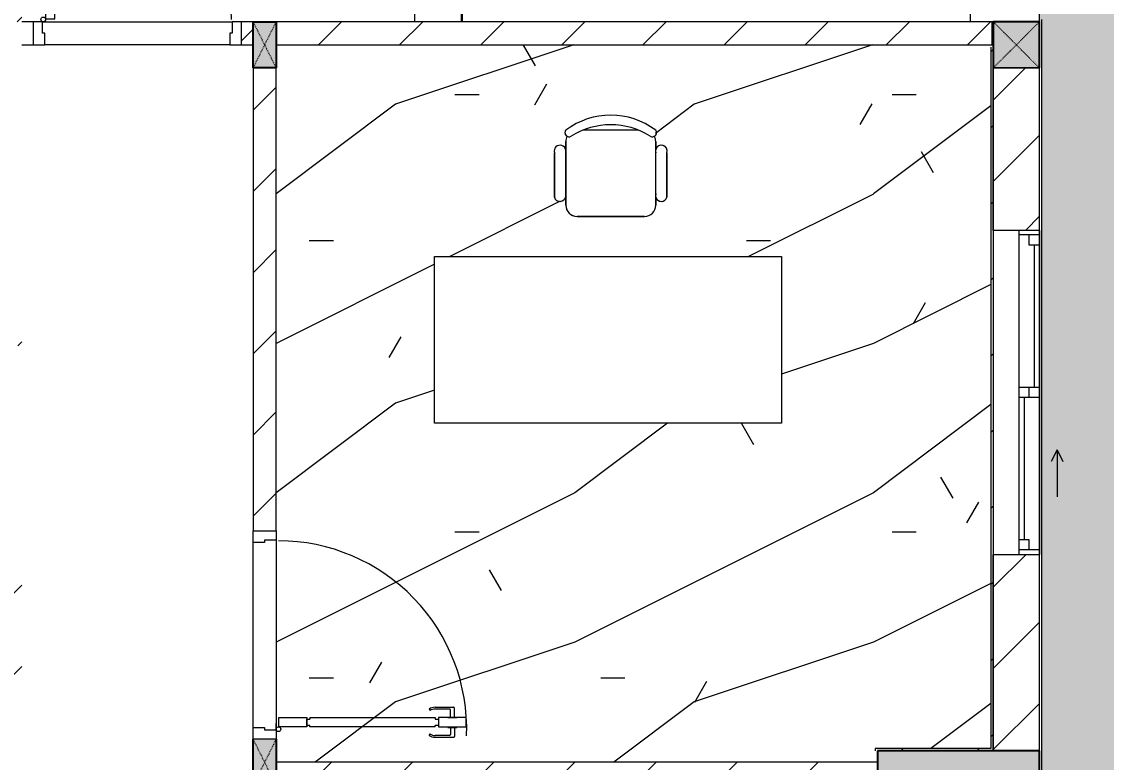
# Model space of a CAD drawing. Header units: millimetres. Extents: x 5121 to 246734, y -48180 to 129206.
# Drawn here: x 122853 to 127542, y 73337 to 76537 of the extents above; entities that cross this region are included whole.
import ezdxf

# ---------------------------------------------------------------- set-up
doc = ezdxf.new("R2010")
doc.units = ezdxf.units.MM
doc.linetypes.add('Dash', pattern=[6, 3, -3])
doc.linetypes.add('Grid Line', pattern=[22.225, 12.7, -3.175, 3.175, -3.175])
for name, color, linetype, lineweight in [('0-1', 7, 'Continuous', 5), ('A-ANNO-DIMS', 211, 'Continuous', 9), ('A-ANNO-DIMS-310', 211, 'Continuous', 9), ('A-DETL-GENF-1', 50, 'Continuous', 9), ('A-DOOR-1', 253, 'Continuous', 9), ('A-DOOR-2', 50, 'Continuous', 9), ('A-FLOR', 192, 'Continuous', 9), ('A-FLOR-1', 50, 'Continuous', 9), ('A-FLOR-PATT', 8, 'Continuous', 9), ('A-FLOR-PATT-1', 9, 'Continuous', 9), ('A-GLAZ', 151, 'Continuous', 9), ('A-WALL', 113, 'Continuous', 9), ('A-WALL-1', 250, 'Continuous', 18), ('A-WALL-2', 50, 'Continuous', 9), ('A-WALL-FNSH-1', 50, 'Continuous', 9), ('A-WALL-PATT-1', 9, 'Continuous', 9), ('A-WALL-PATT-2', 50, 'Continuous', 9), ('A-WALL-PATT-3', 111, 'Continuous', 9), ('I-FURN', 30, 'Continuous', 9), ('I-FURN-1', 253, 'Continuous', 9), ('S-BEAM-1', 50, 'Continuous', 9), ('S-COLS', 52, 'Continuous', 9), ('S-COLS-1', 7, 'Continuous', 5), ('S-COLS-2', 10, 'Continuous', 25), ('S-COLS-3', 50, 'Continuous', 9), ('S-COLS-4', 253, 'Continuous', 9), ('S-COLS-5', 52, 'Continuous', 25), ('S-COLS-6', 52, 'Dash', 9), ('S-COLS-HDLN', 52, 'Dash', 9), ('S-COLS-HDLN-1', 50, 'Dash', 9), ('S-GRID-1', 1, 'Grid Line', 9)]:
    doc.layers.add(name, color=color, linetype=linetype, lineweight=lineweight)
doc.styles.add('Arial_8', font='arial_0.ttf', dxfattribs={"width": 0.9, "height": 930})
doc.dimstyles.new('1_Dim_chi_tiet_khu_đất_2', dxfattribs={"dimscale": 304.8, "dimtxt": 948.841242, "dimasz": 1.220472, "dimexe": 1.01706, "dimexo": 0.0625, "dimgap": 0.101706, "dimtad": 1, "dimdec": 0, "dimrnd": 5, "dimzin": 0, "dimdsep": 46, "dimtxsty": 'Arial_8', "dimblk1": 'OBLIQUE', "dimblk2": 'OBLIQUE', "dimsah": 1, "dimcen": 0.09, "dimdle": 1.01706, "dimazin": 0, "dimtfac": 1, "dimtdec": 4, "dimtix": 1, "dimtmove": 0, "dimatfit": 3, "dimfxl": 3.051181, "dimfxlon": 1, "dimtvp": 1, "dimtolj": 1, "dimtzin": 0, "dimarcsym": 2})
pattern_1 = [(45, (0, 0), (-175.3625, 175.3625), [])]
pattern_2 = [(45, (0, 0), (-164.40233, 164.40233), [])]

# ---------------------------------------------------------------- blocks, each defined once
blk = doc.blocks.new('NCV_TKTC_KET CAU_rvt-1-TKCS_MB TỔNG THỂ TẦNG 1')
at = {"layer": 'S-COLS-1'}
blk.add_hatch(color=256, dxfattribs=at).paths.add_polyline_path([(127052.6, 73036.9), (127252.4, 73036.9), (127252.4, 73386.9), (126552.4, 73386.9), (126552.6, 73036.9), (126952.6, 73036.9)])
at = {"layer": 'A-FLOR-1'}
for p, q in [((127252.6, 76536.9), (127252.6, 77886.9)), ((127052.6, 76536.9), (127047.6, 76536.9)), ((127252.5, 73035.3), (127252.5, 73386.9))]:
    blk.add_line(p, q, dxfattribs=at)
at = {"layer": 'S-BEAM-1'}
for p, q in [((124757.6, 76536.9), (124757.6, 78036.9)), ((126952.6, 77886.9), (126952.6, 76536.9)), ((127252.6, 76536.9), (127252.6, 77886.9))]:
    blk.add_line(p, q, dxfattribs=at)
at = {"layer": 'S-COLS-2'}
for p, q in [((126552.4, 73386.9), (126552.4, 73036.9)), ((127252.4, 73386.9), (126552.4, 73386.9)), ((127252.4, 73036.9), (127252.4, 73386.9))]:
    blk.add_line(p, q, dxfattribs=at)
blk = doc.blocks.new('DOOR_CW_01 CANH MO-PANEL KINH - DIW_01-900x2200-CỬA GỖ VÂN LAMINATE-553375-TKCS_MB TỔNG THỂ TẦNG 1')
at = {"layer": 'A-DETL-GENF-1'}
for p, q in [((-397, -182), (-397, -62)), ((-397, -62), (-357, -62)), ((-357, -62), (-357, -182)), ((-357, -182), (-397, -182)), ((-391, -196), (-391, -182)), ((-391, -182), (-363, -182)), ((-363, -182), (-363, -196)), ((-397, -196), (-391, -196)), ((-397, -738), (-397, -196)), ((-357, -196), (-363, -196)), ((-357, -196), (-357, -738)), ((-442, -737), (-442, -816.5)), ((-434, -799.5), (-434, -737)), ((-433.9, -711.2), (-427.3, -715.8)), ((-397, -738), (-391, -738)), ((-391, -752), (-391, -738)), ((-357, -738), (-363, -738)), ((-363, -738), (-363, -752)), ((-320.1, -711.2), (-326.7, -715.8)), ((-320, -799.5), (-320, -737)), ((-312, -737), (-312, -816.5)), ((-399, -792.2), (-399, -831.8)), ((-397, -792.2), (-399, -792.2)), ((-357, -752), (-397, -752)), ((-397, -752), (-397, -872)), ((-397, -792.2), (-397, -831.8)), ((-363, -752), (-391, -752)), ((-357, -872), (-357, -752)), ((-357, -792.2), (-357, -831.8)), ((-357, -792.2), (-355, -792.2)), ((-355, -792.2), (-355, -831.8)), ((-399, -820.5), (-438, -820.5)), ((-399, -803.5), (-430, -803.5)), ((-399, -831.8), (-397, -831.8)), ((-355, -831.8), (-357, -831.8)), ((-355, -803.5), (-324, -803.5)), ((-355, -820.5), (-316, -820.5)), ((-397, -872), (-357, -872))]:
    blk.add_line(p, q, dxfattribs=at)
blk.add_circle((-407, -60), 10, dxfattribs=at)
for centre, radius, start, end in [((-407, -60), 814, 268, 0), ((-397, -737), 45, 145, 180), ((-397, -737), 37, 145, 180), ((-357, -737), 37, 0, 35), ((-357, -737), 45, 360, 35), ((-438, -816.5), 4, 180, 270), ((-430, -799.5), 4, 180, 270), ((-324, -799.5), 4, 270, 0), ((-316, -816.5), 4, 270, 0)]:
    blk.add_arc(centre, radius, start, end, dxfattribs=at)
at = {"layer": 'A-DOOR-2'}
for p, q in [((-450, -50), (-450, 50)), ((-450, 50), (-400, 50)), ((-400, 50), (-400, 0)), ((400, 0), (400, 50)), ((400, 50), (450, 50)), ((450, 50), (450, -50)), ((-410, 0), (-410, -50)), ((-400, 0), (-410, 0)), ((410, 0), (400, 0)), ((410, -50), (410, 0)), ((-410, -50), (-450, -50)), ((-407, -50), (-382, -50)), ((450, -50), (410, -50))]:
    blk.add_line(p, q, dxfattribs=at)
blk = doc.blocks.new('BAN LV A - BAN LV A_dwg_ban hoc2-348006-TKCS_MB TỔNG THỂ TẦNG 1')
at = {"layer": 'I-FURN'}
for p, q in [((145.8, 437.4), (-145.8, 437.4)), ((-194.4, 388.8), (-194.4, 113.4)), ((194.4, 113.4), (194.4, 388.8)), ((-243, 354.4), (-243, 162)), ((194.4, 351.4), (194.4, 150.8)), ((243.7, 162), (243.7, 354.4)), ((-120.5, 64.8), (120.5, 64.8))]:
    blk.add_line(p, q, dxfattribs=at)
at = {"layer": 'I-FURN', "flags": 128}
blk.add_lwpolyline([(-737.8, 610.5), (-737.8, 1330.5), (-154.9, 1330.5), (762.2, 1330.5), (762.2, 610.5)], close=True, dxfattribs=at)
at = {"layer": 'I-FURN'}
for centre, radius, start, end in [((-145.8, 388.8), 48.6, 90, 180), ((145.8, 388.8), 48.6, 360, 90), ((-218.7, 347.3), 25.3, 343.7398, 163.7398), ((219.4, 347.3), 25.3, 16.2602, 170.7054), ((-218.7, 154.9), 25.3, 163.7398, 16.2602), ((219.4, 154.9), 25.3, 189.2946, 16.2602), ((-145.8, 113.4), 48.6, 180, 207.5844), ((145.8, 113.4), 48.6, 332.4156, 0), ((-180.2, 75.4), 17.8, 57.9726, 216.6901), ((0, 324), 324, 233.1301, 306.8699), ((0, 359.3), 318.2, 237.5758, 302.4242), ((180.2, 75.4), 17.8, 323.3099, 122.0274)]:
    blk.add_arc(centre, radius, start, end, dxfattribs=at)
blk = doc.blocks.new('BAN LV A - BAN LV A_dwg-348005-TKCS_MB TỔNG THỂ TẦNG 1')
at = {"extrusion": (0, 0, -1), "zscale": -1, "rotation": 180}
blk.add_blockref('BAN LV A - BAN LV A_dwg_ban hoc2-348006-TKCS_MB TỔNG THỂ TẦNG 1', (-729, 1383.7), dxfattribs=at)
blk = doc.blocks.new('BAN LV A - BAN LV A-401069-TKCS_MB TỔNG THỂ TẦNG 1')
at = {"layer": 'I-FURN-1'}
for p, q in [((-8.8, -53.2), (1491.2, -53.2)), ((-8.8, -773.2), (-8.8, -53.2)), ((1491.2, -53.2), (1491.2, -773.2)), ((1491.2, -773.2), (-8.8, -773.2)), ((583.2, -946.3), (874.8, -946.3)), ((486, -1221.7), (486, -1029.3)), ((534.6, -1029.3), (534.6, -994.9)), ((923.4, -994.9), (923.4, -1032.3)), ((972.7, -1029.3), (972.7, -1221.7)), ((534.6, -1270.3), (534.6, -1235.9)), ((923.4, -1232.9), (923.4, -1270.3))]:
    blk.add_line(p, q, dxfattribs=at)
for centre, radius, start, end in [((583.2, -994.9), 48.6, 90, 180), ((874.8, -994.9), 48.6, 0, 90), ((510.3, -1036.4), 25.3, 16.2602, 163.7398), ((948.4, -1036.4), 25.3, 16.2602, 170.7054), ((510.3, -1228.8), 25.3, 163.7398, 343.7398), ((948.4, -1228.8), 25.3, 189.2946, 16.2602), ((548.9, -1308.3), 17.8, 119.404, 216.6901), ((583.2, -1270.3), 48.6, 180, 207.5844), ((874.8, -1270.3), 48.6, 332.4156, 0), ((909.2, -1308.3), 17.8, 323.3099, 60.596), ((729, -1059.7), 324, 233.1301, 306.8699)]:
    blk.add_arc(centre, radius, start, end, dxfattribs=at)
at = {"extrusion": (0, 0, -1), "zscale": -1, "rotation": 180}
blk.add_blockref('BAN LV A - BAN LV A_dwg-348005-TKCS_MB TỔNG THỂ TẦNG 1', (0, 0), dxfattribs=at)
blk = doc.blocks.new('G1_SOF - BO TRU - 100x200-V136-TKCS_MB TỔNG THỂ TẦNG 1')
at = {"layer": 'S-COLS-3'}
blk.add_hatch(color=256, dxfattribs=at).paths.add_polyline_path([(50, 100), (-50, 100), (-50, -100), (50, -100), (50, -25.7)])
at = {"layer": 'S-COLS-2'}
for p, q in [((-50, 100), (50, 100)), ((-50, -100), (-50, 100)), ((50, 100), (50, -100))]:
    blk.add_line(p, q, dxfattribs=at)
at = {"layer": 'S-COLS-HDLN-1'}
for p, q in [((50, -100), (-50, 100)), ((-50, -100), (50, 100))]:
    blk.add_line(p, q, dxfattribs=at)
blk = doc.blocks.new('DOOR_CW_01 CANH MO-PANEL KINH - DIG_01-900x2200-CỬA NHÔM KÍNH-400868-TKCS_MB TỔNG THỂ TẦNG 1')
at = {"layer": 'A-DETL-GENF-1'}
for p, q in [((-397, 872), (-357, 872)), ((-397, 752), (-397, 872)), ((-357, 872), (-357, 752)), ((-442, 737), (-442, 816.5)), ((-399, 820.5), (-438, 820.5)), ((-434, 799.5), (-434, 737)), ((-399, 803.5), (-430, 803.5)), ((-399, 831.8), (-397, 831.8)), ((-399, 792.2), (-399, 831.8)), ((-397, 792.2), (-397, 831.8)), ((-357, 792.2), (-357, 831.8)), ((-355, 831.8), (-357, 831.8)), ((-355, 792.2), (-355, 831.8)), ((-355, 820.5), (-316, 820.5)), ((-355, 803.5), (-324, 803.5)), ((-320, 799.5), (-320, 737)), ((-312, 737), (-312, 816.5)), ((-397, 792.2), (-399, 792.2)), ((-357, 752), (-397, 752)), ((-363, 752), (-391, 752)), ((-391, 752), (-391, 738)), ((-363, 738), (-363, 752)), ((-357, 792.2), (-355, 792.2)), ((-433.9, 711.2), (-427.3, 715.8)), ((-397, 738), (-391, 738)), ((-397, 738), (-397, 196)), ((-357, 738), (-363, 738)), ((-357, 196), (-357, 738)), ((-320.1, 711.2), (-326.7, 715.8)), ((-397, 196), (-391, 196)), ((-391, 196), (-391, 182)), ((-357, 196), (-363, 196)), ((-363, 182), (-363, 196)), ((-357, 182), (-397, 182)), ((-397, 182), (-397, 62)), ((-391, 182), (-363, 182)), ((-357, 62), (-357, 182)), ((-397, 62), (-357, 62))]:
    blk.add_line(p, q, dxfattribs=at)
blk.add_circle((-407, 60), 10, dxfattribs=at)
for centre, radius, start, end in [((-407, 60), 814, 360, 92), ((-438, 816.5), 4, 90, 180), ((-430, 799.5), 4, 90, 180), ((-324, 799.5), 4, 360, 90), ((-316, 816.5), 4, 0, 90), ((-397, 737), 45, 180, 215), ((-397, 737), 37, 180, 215), ((-357, 737), 37, 325, 0), ((-357, 737), 45, 325, 0)]:
    blk.add_arc(centre, radius, start, end, dxfattribs=at)
at = {"layer": 'A-DOOR-2'}
for p, q in [((-410, 50), (-450, 50)), ((-450, 50), (-450, -50)), ((-410, 0), (-410, 50)), ((-407, 50), (-382, 50)), ((450, 50), (410, 50)), ((410, 50), (410, 0)), ((450, -50), (450, 50)), ((-400, 0), (-410, 0)), ((-400, -50), (-400, 0)), ((410, 0), (400, 0)), ((400, 0), (400, -50)), ((-450, -50), (-400, -50)), ((400, -50), (450, -50))]:
    blk.add_line(p, q, dxfattribs=at)
blk = doc.blocks.new('G1_SOF - BO TRU - 100x200-V75-TKCS_MB TỔNG THỂ TẦNG 1')
at = {"layer": 'S-COLS-3'}
blk.add_hatch(color=256, dxfattribs=at).paths.add_polyline_path([(-50, 0), (-49.6, -100), (50, -100), (50, 100), (-50, 98.4), (-50, 47)])
at = {"layer": 'S-COLS-2'}
for p, q in [((-50, 100), (50, 100)), ((-50, -100), (-50, 100)), ((50, 100), (50, -100)), ((50, -100), (-50, -100))]:
    blk.add_line(p, q, dxfattribs=at)
at = {"layer": 'S-COLS-HDLN-1'}
for p, q in [((50, -100), (-50, 100)), ((-50, -100), (50, 100))]:
    blk.add_line(p, q, dxfattribs=at)
blk = doc.blocks.new('NCV_TKTC_TANG 1_rvt-1-TKCS_MB TỔNG THỂ TẦNG 1')
at = {"layer": 'A-FLOR-PATT-1'}
h = blk.add_hatch(dxfattribs=at)
h.set_pattern_fill('FP_5', color=256, style=0, pattern_type=2)
h.set_pattern_definition([(0, (0, 0), (2519.68, 629.92), [103.937, -1785.823, 103.937, -1785.823, -10078.72]), (0, (0, 0), (2519.68, 629.92), [-3779.52, 103.937, -3675.583, 103.937, -1785.823, -4409.44]), (0, (0, 0), (2519.68, 629.92), [-9448.8, 103.937, -1155.903, 103.937, -3045.663]), (120, (944.9, 314.96), (-1805.3667, 1867.147), [103.937, -1785.823, 103.937, -11864.543]), (120, (944.9, 314.96), (-1805.3667, 1867.147), [-1993.697, -1785.823, 103.937, -3675.583, -6299.2]), (120, (944.9, 314.96), (-1805.3667, 1867.147), [-7559.04, 103.937, -1785.823, 103.937, -4305.503]), (120, (944.9, 314.96), (-1805.3667, 1867.147), [-9552.737, -1155.903, 103.937, -3045.663]), (240, (1259.84, 1574.8), (-714.3133, -2497.067), [103.937, -1785.823, 103.937, -11864.543]), (240, (1259.84, 1574.8), (-714.3133, -2497.067), [-1993.697, -1785.823, 103.937, -3675.583, -6299.2]), (240, (1259.84, 1574.8), (-714.3133, -2497.067), [-7559.04, 103.937, -1785.823, 103.937, -4305.503]), (240, (1259.84, 1574.8), (-714.3133, -2497.067), [-9552.737, -1155.903, 103.937, -3045.663])])
h.paths.add_polyline_path([(126542.6, 73336.9), (126552.4, 73336.9), (126552.4, 73386.9), (126542.6, 73386.9), (126544, 73396.9), (127042.6, 73396.9), (127042.6, 76426.9), (127052.6, 76426.9), (127052.6, 76436.9), (123952.6, 76436.9), (123952.6, 73336.9), (126122, 73336.9)])
h.paths.add_polyline_path([(125345.9, 74802.4), (124637, 74802.4), (124637, 75522.4), (126137, 75522.4), (126137, 74802.4), (125644, 74802.4)])
h.paths.add_polyline_path([(125331.8, 75695.5), (125240.8, 75697.2), (125229.1, 75702), (125211.3, 75719.8), (125204.8, 75744.1), (125203, 75775.6), (125195.6, 75765.8), (125184.4, 75760.7), (125169.7, 75762.6), (125165.2, 75765.8), (125155.5, 75781.9), (125156.3, 75982.1), (125165.5, 75998.9), (125177.3, 76003.2), (125189.8, 76001.3), (125199.7, 75993.6), (125204.8, 75982.1), (125207.9, 76032.3), (125210.3, 76042), (125204.1, 76047.9), (125206.8, 76069.4), (125255.4, 76099.3), (125311, 76120.7), (125369.4, 76131.5), (125428.9, 76131.5), (125504.6, 76114), (125542.9, 76099.3), (125593.6, 76068.1), (125591.5, 76044.5), (125588.1, 76042), (125593.6, 76019.5), (125596.2, 75991.1), (125605.7, 76000.2), (125618.4, 76003.3), (125631, 75999.6), (125637.9, 75991.1), (125642.2, 75970.9), (125642.2, 75778.5), (125624.3, 75761.1), (125611.4, 75761.1), (125600.2, 75767.5), (125593.6, 75772.6), (125591.9, 75731.5), (125587.1, 75719.8), (125569.3, 75702), (125545, 75695.5), (125433.5, 75695.5)])
h = blk.add_hatch(dxfattribs=at)
h.set_pattern_fill('FP_4', color=256, style=0, pattern_type=2)
h.set_pattern_definition([(216.87, (516.46, 1291.15), (3873.4454, 2582.3069), [645.575, -5810.175]), (206.565, (1291.15, 903.8), (-1291.1515, -1291.1492), [1443.55, -1443.55]), (198.435, (1291.15, 258.23), (-2582.2983, -1291.1527), [816.596, -3266.38])])
h.paths.add_polyline_path([(126542.6, 73336.9), (126552.4, 73336.9), (126552.4, 73386.9), (126542.6, 73386.9), (126544, 73396.9), (127042.6, 73396.9), (127042.6, 76426.9), (127052.6, 76426.9), (127052.6, 76436.9), (123952.6, 76436.9), (123952.6, 73336.9), (126122, 73336.9)])
h.paths.add_polyline_path([(125345.9, 74802.4), (124637, 74802.4), (124637, 75522.4), (126137, 75522.4), (126137, 74802.4), (125644, 74802.4)])
h.paths.add_polyline_path([(125331.8, 75695.5), (125240.8, 75697.2), (125229.1, 75702), (125211.3, 75719.8), (125204.8, 75744.1), (125203, 75775.6), (125195.6, 75765.8), (125184.4, 75760.7), (125169.7, 75762.6), (125165.2, 75765.8), (125155.5, 75781.9), (125156.3, 75982.1), (125165.5, 75998.9), (125177.3, 76003.2), (125189.8, 76001.3), (125199.7, 75993.6), (125204.8, 75982.1), (125207.9, 76032.3), (125210.3, 76042), (125204.1, 76047.9), (125206.8, 76069.4), (125255.4, 76099.3), (125311, 76120.7), (125369.4, 76131.5), (125428.9, 76131.5), (125504.6, 76114), (125542.9, 76099.3), (125593.6, 76068.1), (125591.5, 76044.5), (125588.1, 76042), (125593.6, 76019.5), (125596.2, 75991.1), (125605.7, 76000.2), (125618.4, 76003.3), (125631, 75999.6), (125637.9, 75991.1), (125642.2, 75970.9), (125642.2, 75778.5), (125624.3, 75761.1), (125611.4, 75761.1), (125600.2, 75767.5), (125593.6, 75772.6), (125591.9, 75731.5), (125587.1, 75719.8), (125569.3, 75702), (125545, 75695.5), (125433.5, 75695.5)])
at = {"layer": 'A-WALL-PATT-1'}
h = blk.add_hatch(dxfattribs=at)
h.set_pattern_fill('FP_2', color=256, style=0, pattern_type=2)
h.set_pattern_definition(pattern_1)
h.paths.add_polyline_path([(122752.6, 76536.9), (122852.6, 76536.9), (122852.6, 77886.9), (122752.6, 77886.9), (122752.6, 76544.2)])
h = blk.add_hatch(dxfattribs=at)
h.set_pattern_fill('FP_2', color=256, style=0, pattern_type=2)
h.set_pattern_definition(pattern_1)
h.paths.add_polyline_path([(123802.6, 76436.9), (123852.6, 76436.9), (123852.6, 76536.9), (123802.6, 76536.9), (123802.6, 76486.9)])
h.paths.add_polyline_path([(122902.6, 76436.9), (122902.6, 76536.9), (122852.6, 76536.9), (122852.6, 76436.9), (122862.6, 76436.9)])
h = blk.add_hatch(dxfattribs=at)
h.set_pattern_fill('FP_2', color=256, style=0, pattern_type=2)
h.set_pattern_definition(pattern_1)
h.paths.add_polyline_path([(126952.6, 76436.9), (127047.6, 76436.9), (127047.6, 76536.9), (123952.6, 76536.9), (123952.6, 76436.9), (126885.8, 76436.9)])
h = blk.add_hatch(dxfattribs=at)
h.set_pattern_fill('FP_2', color=256, style=0, pattern_type=2)
h.set_pattern_definition(pattern_1)
h.paths.add_polyline_path([(123902.6, 74336.9), (123952.6, 74336.9), (123952.6, 76336.9), (123852.6, 76336.9), (123852.6, 74336.9)])
h = blk.add_hatch(dxfattribs=at)
h.set_pattern_fill('FP_2', color=256, style=0, pattern_type=2)
h.set_pattern_definition(pattern_1)
h.paths.add_polyline_path([(122852.6, 73436.9), (122852.6, 74337), (122752.6, 74337), (122752.6, 73436.9), (122820.6, 73436.9)])
h.paths.add_polyline_path([(122752.6, 75137), (122852.6, 75137), (122852.6, 75437), (122752.6, 75437), (122752.6, 75158.3)])
h = blk.add_hatch(dxfattribs=at)
h.set_pattern_fill('FP_2', color=256, style=0, pattern_type=2)
h.set_pattern_definition(pattern_1)
h.paths.add_polyline_path([(124990.5, 73236.9), (126552.6, 73236.9), (126552.6, 73336.9), (123952.6, 73336.9), (123952.6, 73236.9)])
at = {"layer": 'A-WALL-PATT-2'}
h = blk.add_hatch(dxfattribs=at)
h.set_pattern_fill('FP_10', color=256, style=0, pattern_type=2)
h.set_pattern_definition(pattern_2)
h.paths.add_polyline_path([(127052.6, 73386.9), (127050.9, 76426.9), (127042.6, 76426.9), (127042.6, 73386.9)])
h = blk.add_hatch(dxfattribs=at)
h.set_pattern_fill('FP_10', color=256, style=0, pattern_type=2)
h.set_pattern_definition(pattern_2)
h.paths.add_polyline_path([(126952.6, 73386.9), (127042.6, 73386.9), (127042.6, 73396.9), (126542.6, 73396.9), (126542.6, 73386.9), (126552.6, 73386.9)])
at = {"layer": 'A-FLOR-1'}
for p, q in [((123752.6, 76436.9), (122952.6, 76436.9)), ((127052.6, 76436.9), (127047.6, 76436.9)), ((123852.6, 73486.9), (123852.6, 74286.9)), ((123952.6, 74296.9), (123952.6, 73476.9))]:
    blk.add_line(p, q, dxfattribs=at)
at = {"layer": 'A-WALL-1'}
for p, q in [((127047.6, 76536.9), (123952.6, 76536.9)), ((127047.6, 76436.9), (127047.6, 76536.9)), ((122852.6, 76436.9), (122862.6, 76436.9)), ((123842.6, 76436.9), (123852.6, 76436.9)), ((123952.6, 76436.9), (127047.6, 76436.9)), ((127042.6, 76426.9), (127042.6, 73396.9)), ((127052.6, 75635.3), (127052.6, 76426.9)), ((127052.6, 73386.9), (127052.6, 74235.3)), ((127042.6, 73396.9), (126542.6, 73396.9)), ((126542.6, 73396.9), (126542.6, 73386.9)), ((126552.6, 73386.9), (127042.6, 73386.9)), ((127042.6, 73386.9), (127052.6, 73386.9)), ((126552.6, 73336.9), (123952.6, 73336.9)), ((126552.6, 73236.9), (126552.6, 73336.9))]:
    blk.add_line(p, q, dxfattribs=at)
at = {"layer": 'A-WALL-2'}
for p, q in [((124552.6, 76536.9), (124552.6, 78026.9)), ((124752.6, 78036.9), (124752.6, 76536.9)), ((122902.6, 76536.9), (122852.6, 76536.9)), ((122942.6, 76536.9), (123762.6, 76536.9)), ((123852.6, 76536.9), (123802.6, 76536.9)), ((122862.6, 76436.9), (122902.6, 76436.9)), ((123752.6, 76436.9), (122952.6, 76436.9)), ((123802.6, 76436.9), (123842.6, 76436.9)), ((123852.6, 76336.9), (123852.6, 74336.9)), ((123952.6, 74336.9), (123952.6, 76336.9)), ((123852.6, 73486.9), (123852.6, 74286.9)), ((123952.6, 74296.9), (123952.6, 73476.9))]:
    blk.add_line(p, q, dxfattribs=at)
at = {"layer": 'A-DOOR-1'}
blk.add_blockref('DOOR_CW_01 CANH MO-PANEL KINH - DIG_01-900x2200-CỬA NHÔM KÍNH-400868-TKCS_MB TỔNG THỂ TẦNG 1', (123352.6, 76486.9), dxfattribs=at)
at = {"layer": 'A-DOOR-1', "rotation": 90.0000000000008}
blk.add_blockref('DOOR_CW_01 CANH MO-PANEL KINH - DIW_01-900x2200-CỬA GỖ VÂN LAMINATE-553375-TKCS_MB TỔNG THỂ TẦNG 1', (123902.6, 73886.9), dxfattribs=at)
at = {"layer": 'I-FURN-1', "rotation": 180}
blk.add_blockref('BAN LV A - BAN LV A-401069-TKCS_MB TỔNG THỂ TẦNG 1', (126128.2, 74749.2), dxfattribs=at)
at = {"layer": 'S-COLS-4', "rotation": 180}
for name, p in [('G1_SOF - BO TRU - 100x200-V75-TKCS_MB TỔNG THỂ TẦNG 1', (123902.6, 76436.9)), ('G1_SOF - BO TRU - 100x200-V136-TKCS_MB TỔNG THỂ TẦNG 1', (123902.6, 73336.9))]:
    blk.add_blockref(name, p, dxfattribs=at)
blk = doc.blocks.new('1_FAMILY RVT - W01-WxH 1400x1400xmm-389822-TKCS_MB TỔNG THỂ TẦNG 1')
at = {"layer": 'A-GLAZ'}
for p, q in [((248.4, 172.39), (299.2, 197.79)), ((248.4, 172.39), (299.2, 146.99)), ((248.4, 172.39), (451.6, 172.39)), ((-700, 96.19), (-700, -103.81)), ((700, 96.19), (-700, 96.19)), ((-700, 96.19), (-636.5, 96.19)), ((-680.95, 96.19), (-680.95, 7.29)), ((-636.5, 96.19), (-22.225, 96.19)), ((-636.5, 96.19), (-636.5, 51.74)), ((-22.225, 7.29), (-22.225, 96.19)), ((-22.225, 96.19), (22.225, 96.19)), ((22.225, 96.19), (680.95, 96.19)), ((22.225, 96.19), (22.225, 7.29)), ((680.95, 96.19), (700, 96.19)), ((680.95, 96.19), (680.95, 7.29)), ((700, -103.81), (700, 96.19)), ((-636.5, 51.74), (-680.95, 51.74)), ((-636.5, 73.965), (-22.225, 73.965)), ((22.225, 51.74), (-22.225, 51.74)), ((636.5, 51.74), (636.5, 7.29)), ((680.95, 51.74), (636.5, 51.74)), ((-700, 7.29), (-680.95, 7.29)), ((-680.95, 7.29), (-22.225, 7.29)), ((-22.225, 7.29), (22.225, 7.29)), ((22.225, 29.515), (636.5, 29.515)), ((22.225, 7.29), (636.5, 7.29)), ((636.5, 7.29), (700, 7.29)), ((-700, -103.81), (700, -103.81))]:
    blk.add_line(p, q, dxfattribs=at)
blk = doc.blocks.new('G1_SOF - BO TRU - 200x200-3051103-TKCS_MB TỔNG THỂ TẦNG 1')
at = {"layer": 'S-COLS-HDLN'}
for p, q in [((-100, -100), (100, 100)), ((100, -100), (-100, 100))]:
    blk.add_line(p, q, dxfattribs=at)
blk = doc.blocks.new('DIMBLOCK35-TKCS_MB TỔNG THỂ TẦNG 1')
at = {"layer": 'A-ANNO-DIMS-310'}
for p, q in [((126517.9, 83134.5), (125641, 82257.6)), ((125860.2, 82476.8), (126517.9, 83134.5)), ((133079.3, 75257.8), (125641, 82696)), ((133517.7, 76134.6), (132640.9, 75257.8)), ((132860.1, 75477), (133517.7, 76134.6))]:
    blk.add_line(p, q, dxfattribs=at)
at = {"layer": 'A-ANNO-DIMS-310', "lineweight": 25}
for p, q in [((125860.2, 82476.8), (125597.2, 82476.8)), ((125860.2, 82476.8), (126123.3, 82476.8)), ((132860.1, 75477), (132597.1, 75477)), ((132860.1, 75477), (133123.1, 75477))]:
    blk.add_line(p, q, dxfattribs=at)
at = {"layer": 'A-ANNO-DIMS-310', "color": 0, "insert": (129327.5, 80760.9), "char_height": 930, "width": 3083.004, "attachment_point": 1, "rotation": 315, "line_spacing_factor": 0.941778, "style": 'Arial_8'}
blk.add_mtext('9900', dxfattribs=at)
blk = doc.blocks.new('_Oblique')
at = {"color": 0, "linetype": 'ByBlock', "lineweight": -2}
blk.add_line((-0.5, -0.5), (0.5, 0.5), dxfattribs=at)

msp = doc.modelspace()

# ---------------------------------------------------------------- hatches: boundary and pattern name
at = {"layer": 'A-FLOR-PATT'}
h = msp.add_hatch(dxfattribs=at)
h.set_pattern_fill('FP_23', color=256, style=0, pattern_type=2)
h.set_pattern_definition([(0, (236.2, 15.75), (787.4, 787.4), [118.11, -23.622, 31.496, -23.622, -590.55]), (0, (236.2, 15.75), (787.4, 787.4), [-196.85, 118.11, -472.44]), (0, (196.85, 39.4), (787.4, 787.4), [78.74, -59.055, 118.11, -59.055, -472.44]), (0, (196.85, 39.4), (787.4, 787.4), [-314.96, 78.74, -393.7]), (0, (472.44, 354.3), (787.4, 787.4), [98.425, -39.37, 98.425, -551.18]), (0, (78.74, 511.8), (787.4, 787.4), [39.37, -78.74, 39.37, -629.92]), (90, (157.5, 511.8), (-787.4, 787.4), [70.866, -716.534]), (90, (393.7, 39.4), (-787.4, 787.4), [78.74, -708.66]), (90, (590.55, 354.3), (-787.4, 787.4), [78.74, -708.66]), (45, (496.06, 31.5), (0, 787.4002), [78.74, -1034.812]), (135, (291.34, 31.5), (-787.4002, 6e-14), [78.74, -1034.812]), (63.435, (472.44, 35.43), (-0.0007, 787.4), [78.74, -1681.94]), (75.964, (433.07, 39.37), (-0.00383, 787.3999), [78.74, -3167.793]), (75.964, (629.92, 354.33), (-0.00383, 787.3999), [62.992, -3183.541]), (75.964, (173.23, 511.81), (-0.00383, 787.3999), [55.118, -3191.415]), (104.036, (354.33, 39.37), (0.00383, 787.3999), [78.74, -3167.793]), (104.036, (551.18, 354.33), (0.00383, 787.3999), [62.992, -3183.541]), (104.036, (141.73, 511.81), (0.00383, 787.3999), [55.118, -3191.415]), (116.565, (314.96, 35.43), (0.0007, 787.4), [78.74, -1681.939])])
h.paths.add_polyline_path([(127252.6, 17346.9), (128812.2, 17347.5), (128913.1, 17354.5), (129012.7, 17373), (129116.8, 17405.7), (129208.7, 17446.6), (129291.6, 17495), (129356.5, 17541.1), (129431, 17607.6), (129513.7, 17704.9), (129555.2, 17763.4), (129603.5, 17850.8), (129648.4, 17966.1), (129669.3, 18038.9), (129686.7, 18149), (129691.6, 18300.2), (129691.6, 33727.4), (128462.6, 33727.4), (128462.6, 33737.4), (127262.6, 33737.4), (127262.6, 27336.9), (127252.6, 27336.9), (127252.6, 25711.9), (127262.6, 25711.9), (127262.6, 19136.9), (127252.6, 19136.9), (127252.6, 17596.9), (127262.6, 17596.9), (127262.6, 17586.9), (127252.6, 17586.9), (127252.6, 17536.9)])
h.paths.add_polyline_path([(127262.6, 37137.4), (129701.6, 37137.4), (129701.6, 40386.3), (129693.8, 40471.7), (129671.1, 40555.4), (129647.1, 40613.3), (129606.1, 40680.2), (129555.2, 40739.9), (129495.5, 40790.8), (129409.4, 40839.8), (129356.1, 40861.9), (129279.8, 40880.2), (129201.6, 40886.3), (128501.6, 40886.3), (128501.6, 61586.3), (129208.7, 61586.9), (129287, 61594.2), (129370.7, 61616.8), (129428.6, 61640.8), (129495.5, 61681.8), (129555.2, 61732.8), (129606.1, 61792.4), (129650.4, 61867.2), (129677.2, 61931.8), (129695.5, 62008.1), (129701.6, 62086.3), (129701.6, 74336.9), (129695.3, 74585.1), (129676.5, 74832.7), (129645.1, 75078.9), (129586.3, 75387.9), (129545.2, 75565.1), (129460.7, 75851.2), (129396.6, 76038.7), (129304.5, 76269.3), (129175.1, 76544.2), (129085.9, 76714.9), (128959, 76930.4), (128817.7, 77143.9), (128666.7, 77348.2), (128501.6, 77548.5), (128337.2, 77728.8), (128131.6, 77930), (127973.6, 78071), (127766.6, 78236.9), (127579.5, 78372.8), (127348.8, 78521.6), (127154.9, 78634.2), (126896.1, 78765.3), (126668.6, 78865.9), (126486.1, 78937.9), (126253.1, 79016.6), (126016.5, 79083.6), (125777.1, 79138.6), (125535.3, 79181.5), (125291.7, 79212.2), (125047, 79230.7), (124801.6, 79236.9), (118352.6, 79236.9), (118352.6, 78636.9), (118652.6, 78636.9), (118652.6, 78246.9), (122742.5, 78246.9), (122742.5, 78236.9), (122752.5, 78236.9), (122752.6, 79046.9), (125162.5, 79046.9), (125162.5, 79036.9), (125152.5, 79036.9), (125152.5, 78236.9), (125162.5, 78236.9), (125162.9, 78246.9), (127252.6, 78246.9), (127252.6, 76536.9), (127262.6, 76536.9), (127262.6, 69762.3), (127252.6, 69761.9), (127252.6, 68136.9), (127262.1, 68136.9), (127262.6, 61561.9), (127252.6, 61561.9), (127252.6, 56842.4), (127262.6, 56842.4), (127262.6, 53361.9), (127252.6, 53361.9), (127252.6, 51736.9), (127262.6, 51736.9), (127262.6, 45161.9), (127252.6, 45161.9), (127252.6, 43536.9), (127262.6, 43536.9), (127262.6, 37150.6)])
h.paths.add_polyline_path([(114552.6, 78246.9), (114552.6, 78636.9), (114852.6, 78639), (114852.6, 79318.2), (100282.9, 79315.8), (100172.4, 79311.5), (99993.1, 79291.8), (99836.3, 79264.3), (99668, 79222.6), (99489.3, 79163.9), (99325.3, 79096.7), (99184.5, 79028.3), (99012.1, 78927.4), (98855.2, 78818.7), (98723.2, 78712.8), (98623, 78622.9), (98493.2, 78488.3), (98392, 78369), (98301.8, 78246.9), (114542.6, 78246.9)])
at = {"layer": 'A-WALL-PATT-3'}
h = msp.add_hatch(dxfattribs=at)
h.set_pattern_fill('FP_1', color=256, style=0, pattern_type=2)
h.set_pattern_definition(pattern_1)
h.paths.add_polyline_path([(127052.6, 73386.9), (127252.6, 73386.9), (127252.5, 74235.3), (127052.6, 74235.3), (127052.6, 73772.5)])
h.paths.add_polyline_path([(127252.6, 75635.3), (127252.5, 76336.9), (127052.6, 76336.9), (127052.6, 75635.3), (127252.5, 75635.3)])
at = {"layer": 'S-COLS-1'}
msp.add_hatch(color=256, dxfattribs=at).paths.add_polyline_path([(127052.6, 76336.9), (127252.6, 76336.9), (127252.5, 76536.9), (127052.6, 76536.9), (127052.6, 76387)])

# ---------------------------------------------------------------- linework, layer by layer
at = {"layer": 'A-FLOR'}
msp.add_arc((124801.6, 74428.2), 5000, 5.3498, 90, dxfattribs=at)
at = {"layer": 'A-WALL'}
msp.add_line((127252.6, 76336.9), (127052.6, 76336.9), dxfattribs=at)
for radius in [5010, 5000, 5000, 4900]:
    msp.add_arc((124801.6, 74336.9), radius, 0, 90, dxfattribs=at)
at = {"layer": 'A-WALL-1'}
for p, q in [((127262.6, 76536.9), (127262.6, 76546.9)), ((127052.6, 76336.9), (127052.6, 75635.3)), ((127252.6, 75635.3), (127252.6, 76336.9)), ((127052.6, 74235.3), (127052.6, 73386.9)), ((127252.6, 73386.9), (127252.6, 74235.3)), ((127052.6, 73386.9), (127252.6, 73386.9))]:
    msp.add_line(p, q, dxfattribs=at)
at = {"layer": 'A-WALL-FNSH-1'}
for p, q in [((127252.6, 76536.9), (127252.6, 76336.9)), ((127262.6, 73035.7), (127262.6, 76536.9)), ((127252.6, 73386.9), (127252.6, 73035.7))]:
    msp.add_line(p, q, dxfattribs=at)
at = {"layer": 'S-COLS'}
msp.add_line((127052.6, 76336.9), (127252.6, 76336.9), dxfattribs=at)
at = {"layer": 'S-COLS-5'}
for p, q in [((127252.6, 76536.9), (127052.6, 76536.9)), ((127052.6, 76536.9), (127052.6, 76336.9)), ((127252.6, 76336.9), (127252.6, 76536.9))]:
    msp.add_line(p, q, dxfattribs=at)
at = {"layer": 'S-GRID-1'}
msp.add_line((127252.6, 23210.6), (127252.6, 78232.7), dxfattribs=at)

# ---------------------------------------------------------------- block references
at = {"layer": '0-1'}
for name in ['NCV_TKTC_KET CAU_rvt-1-TKCS_MB TỔNG THỂ TẦNG 1', 'NCV_TKTC_TANG 1_rvt-1-TKCS_MB TỔNG THỂ TẦNG 1']:
    msp.add_blockref(name, (0, 0), dxfattribs=at)
at = {"layer": 'A-GLAZ', "rotation": 270}
msp.add_blockref('1_FAMILY RVT - W01-WxH 1400x1400xmm-389822-TKCS_MB TỔNG THỂ TẦNG 1', (127156.4, 74935.3), dxfattribs=at)
at = {"layer": 'S-COLS-6', "rotation": 180}
msp.add_blockref('G1_SOF - BO TRU - 200x200-3051103-TKCS_MB TỔNG THỂ TẦNG 1', (127152.6, 76436.9), dxfattribs=at)

# ---------------------------------------------------------------- dimensions: what is measured, and where the dimension line sits
at = {"layer": 'A-ANNO-DIMS'}
dim = msp.add_linear_dim(base=(125860.2, 82476.8), p1=(133517.7, 76134.6), p2=(126517.9, 83134.5), angle=315, dimstyle='1_Dim_chi_tiet_khu_đất_2', override={"dimpost": '<>', "dimfxl": 9899.293179}, dxfattribs=at)
dim.commit()
dim.dimension.update_dxf_attribs({"geometry": 'DIMBLOCK35-TKCS_MB TỔNG THỂ TẦNG 1', "text_midpoint": (129717.9, 79334.6)})

doc.saveas('drawing.dxf')
